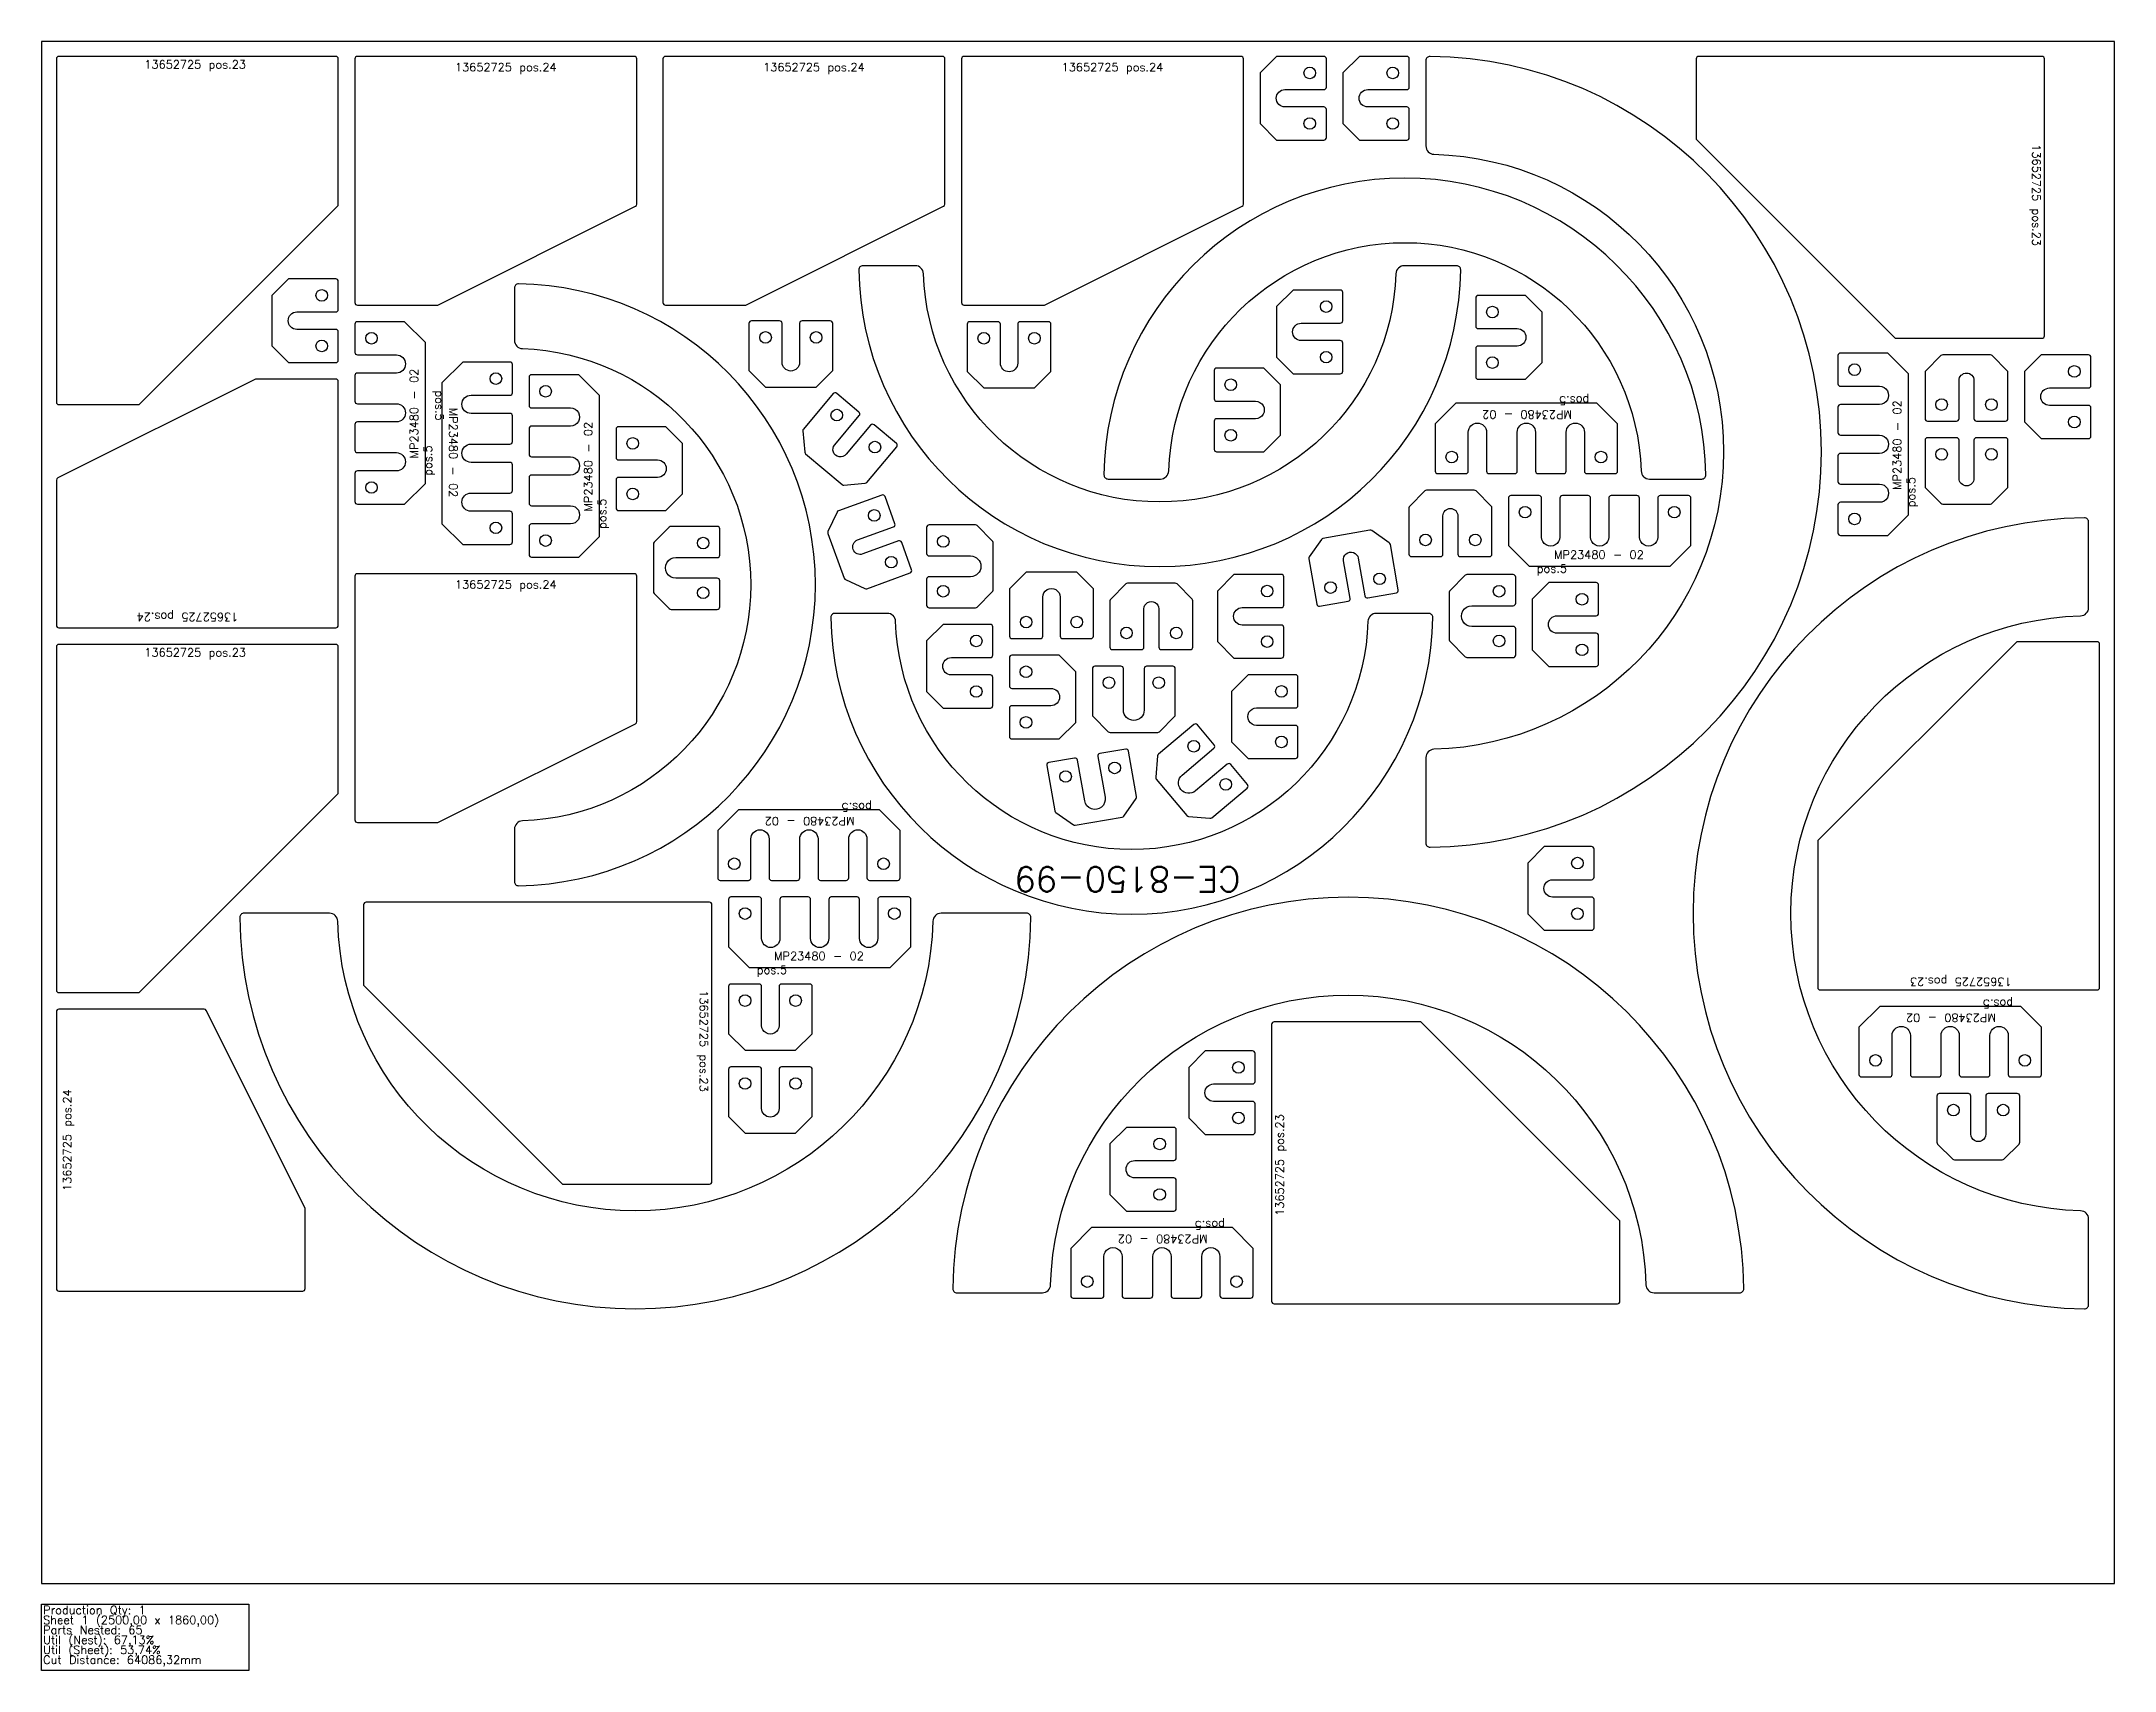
# Model space of a CAD drawing. Header units: millimetres. Extents: x 0 to 2500, y -105 to 1860.
import ezdxf

# ---------------------------------------------------------------- set-up
doc = ezdxf.new("R2010")
doc.units = ezdxf.units.MM
for name, color, linetype in [('13652725', 7, 'Continuous'), ('CE-8136-99', 7, 'Continuous'), ('CE-8150-99', 7, 'Continuous'), ('MP23480 - 01', 7, 'Continuous'), ('MP23480 - 02', 7, 'Continuous'), ('sheet', 24, 'Continuous'), ('Stats', 7, 'Continuous'), ('Texto', 7, 'Continuous')]:
    doc.layers.add(name, color=color, linetype=linetype)
doc.styles.get("Standard").update_dxf_attribs({"font": 'txt.shx'})

msp = doc.modelspace()

# ---------------------------------------------------------------- linework, layer by layer
at = {"layer": '13652725', "color": 32}
for points in [[(18, 1425, 0.414214), (21, 1422), (118, 1422), (358, 1662), (358, 1839, 0.414214), (355, 1842), (21, 1842, 0.414214), (18, 1839)], [(381, 1542), (478, 1542), (716.3, 1661.2, 0.284079), (718, 1663.9), (718, 1839, 0.414214), (715, 1842), (381, 1842, 0.414214), (378, 1839), (378, 1545, 0.414214)], [(752.5, 1542), (849.5, 1542), (1087.9, 1661.2, 0.284079), (1089.5, 1663.9), (1089.5, 1839, 0.414214), (1086.5, 1842), (752.5, 1842, 0.414214), (749.5, 1839), (749.5, 1545, 0.414214)], [(1112.5, 1542), (1209.5, 1542), (1447.9, 1661.2, 0.284079), (1449.5, 1663.9), (1449.5, 1839, 0.414214), (1446.5, 1842), (1112.5, 1842, 0.414214), (1109.5, 1839), (1109.5, 1545, 0.414214)], [(1998.5, 1842, 0.414214), (1995.5, 1839), (1995.5, 1742), (2235.5, 1502), (2412.5, 1502, 0.414214), (2415.5, 1505), (2415.5, 1839, 0.414214), (2412.5, 1842)], [(355, 1452.7), (258, 1452.7), (19.7, 1333.5, 0.284079), (18, 1330.9), (18, 1155.7, 0.414214), (21, 1152.7), (355, 1152.7, 0.414214), (358, 1155.7), (358, 1449.7, 0.414214)], [(381, 918), (478, 918), (716.3, 1037.1, 0.284079), (718, 1039.8), (718, 1215, 0.414214), (715, 1218), (381, 1218, 0.414214), (378, 1215), (378, 921, 0.414214)], [(18, 715.7, 0.414214), (21, 712.7), (118, 712.7), (358, 952.7), (358, 1129.7, 0.414214), (355, 1132.7), (21, 1132.7, 0.414214), (18, 1129.7)], [(2482, 1133, 0.414214), (2479, 1136), (2382, 1136), (2142, 896), (2142, 719, 0.414214), (2145, 716), (2479, 716, 0.414214), (2482, 719)], [(391.5, 821.7, 0.414214), (388.5, 818.7), (388.5, 721.7), (628.5, 481.7), (805.5, 481.7, 0.414214), (808.5, 484.7), (808.5, 818.7, 0.414214), (805.5, 821.7)], [(318, 355.7), (318, 452.7), (198.8, 691.1, 0.284079), (196.1, 692.7), (21, 692.7, 0.414214), (18, 689.7), (18, 355.7, 0.414214), (21, 352.7), (315, 352.7, 0.414214)], [(1900.5, 337.4, 0.414214), (1903.5, 340.4), (1903.5, 437.4), (1663.5, 677.4), (1486.5, 677.4, 0.414214), (1483.5, 674.4), (1483.5, 340.4, 0.414214), (1486.5, 337.4)]]:
    msp.add_lwpolyline(points, format="xyb", close=True, dxfattribs=at)
at = {"layer": 'CE-8136-99', "color": 32}
for points in [[(1669.5, 1733.9, 0.406297), (1679.2, 1723.9, -0.973257), (1679.2, 1006.2, 0.406297), (1669.5, 996.2), (1669.5, 893, 0.41732), (1674.6, 888, 0.989462), (1674.6, 1842, 0.41732), (1669.5, 1837)], [(2468.8, 439.5, 0.406297), (2459, 449.5, -0.973257), (2459, 1167.2, 0.406297), (2468.8, 1177.2), (2468.8, 1280.3, 0.41732), (2463.7, 1285.3, 0.989462), (2463.7, 331.4, 0.41732), (2468.8, 336.4)], [(1207, 350.7, 0.406297), (1217, 360.4, -0.973257), (1934.8, 360.4, 0.406297), (1944.8, 350.7), (2047.9, 350.7, 0.41732), (2052.9, 355.7, 0.989462), (1098.9, 355.7, 0.41732), (1103.9, 350.7)], [(1085, 808.5, 0.406297), (1075, 798.7, -0.973257), (357.3, 798.7, 0.406297), (347.3, 808.5), (244.2, 808.5, 0.41732), (239.2, 803.4, 0.989462), (1193.1, 803.4, 0.41732), (1188.1, 808.5)]]:
    msp.add_lwpolyline(points, format="xyb", close=True, dxfattribs=at)
at = {"layer": 'CE-8150-99', "color": 32}
for points in [[(1349.4, 1332.2, 0.404318), (1359.4, 1341.9, -0.966657), (1929.1, 1341.9, 0.404318), (1939.1, 1332.2), (2002.2, 1332.2, 0.41831), (2007.2, 1337.3, 0.98613), (1281.3, 1337.3, 0.41831), (1286.3, 1332.2)], [(1643.4, 1589.5, 0.404318), (1633.4, 1579.9, -0.966657), (1063.7, 1579.9, 0.404318), (1053.7, 1589.5), (990.6, 1589.5, 0.41831), (985.6, 1584.5, 0.98613), (1711.5, 1584.5, 0.41831), (1706.5, 1589.5)], [(570.3, 1499.5, 0.404318), (580, 1489.5, -0.966657), (580, 919.8, 0.404318), (570.3, 909.8), (570.3, 846.7, 0.41831), (575.4, 841.7, 0.98613), (575.4, 1567.6, 0.41831), (570.3, 1562.6)], [(1609.7, 1170.2, 0.404318), (1599.7, 1160.6, -0.966657), (1030, 1160.6, 0.404318), (1020, 1170.2), (956.9, 1170.2, 0.41831), (951.9, 1165.2, 0.98613), (1677.8, 1165.2, 0.41831), (1672.8, 1170.2)]]:
    msp.add_lwpolyline(points, format="xyb", close=True, dxfattribs=at)
at = {"layer": 'MP23480 - 01', "color": 32}
for points in [[(2330.5, 1405, 0.414214), (2333.5, 1402), (2368.5, 1402, 0.414214), (2371.5, 1405), (2371.5, 1460.8, 0.198912), (2370.6, 1462.9), (2352.4, 1481.1, 0.198912), (2350.3, 1482), (2292.8, 1482, 0.198912), (2290.6, 1481.1), (2272.4, 1462.9, 0.198912), (2271.5, 1460.8), (2271.5, 1405, 0.414214), (2274.5, 1402), (2309.5, 1402, 0.414214), (2312.5, 1405), (2312.5, 1451, -0.999951), (2330.5, 1451)], [(986.2, 1408.8, 0.414214), (985.8, 1413), (959, 1435.5, 0.414214), (954.7, 1435.2), (918.9, 1392.4, 0.198912), (918.2, 1390.2), (920.5, 1364.5, 0.198912), (921.5, 1362.5), (965.6, 1325.5, 0.198912), (967.8, 1324.9), (993.5, 1327.1, 0.198912), (995.5, 1328.2), (1031.4, 1370.9, 0.414214), (1031, 1375.1), (1004.2, 1397.6, 0.414214), (999.9, 1397.2), (970.4, 1362, -1.000037), (956.6, 1373.6)], [(2312.5, 1379, 0.414214), (2309.5, 1382), (2274.5, 1382, 0.414214), (2271.5, 1379), (2271.5, 1323.2, 0.198912), (2272.4, 1321.1), (2290.6, 1302.9, 0.198912), (2292.8, 1302), (2350.3, 1302, 0.198912), (2352.4, 1302.9), (2370.6, 1321.1, 0.198912), (2371.5, 1323.2), (2371.5, 1379, 0.414214), (2368.5, 1382), (2333.5, 1382, 0.414214), (2330.5, 1379), (2330.5, 1333, -0.999979), (2312.5, 1333)], [(1027.5, 1274.4, 0.414214), (1029.3, 1278.3), (1017.3, 1311.1, 0.414214), (1013.4, 1312.9), (961.1, 1293.9, 0.198912), (959.4, 1292.3), (948.5, 1268.9, 0.198912), (948.4, 1266.6), (968, 1212.6, 0.198912), (969.6, 1210.9), (993, 1200, 0.198912), (995.3, 1199.9), (1047.6, 1219, 0.414214), (1049.4, 1222.8), (1037.5, 1255.7, 0.414214), (1033.6, 1257.5), (990.4, 1241.8, -0.999927), (984.2, 1258.7)], [(1708.1, 1241.7, 0.414214), (1711.1, 1238.7), (1746.1, 1238.7, 0.414214), (1749.1, 1241.7), (1749.1, 1297.4, 0.198912), (1748.2, 1299.6), (1730, 1317.8, 0.198912), (1727.9, 1318.7), (1670.3, 1318.7, 0.198912), (1668.2, 1317.8), (1650, 1299.6, 0.198912), (1649.1, 1297.4), (1649.1, 1241.7, 0.414214), (1652.1, 1238.7), (1687.1, 1238.7, 0.414214), (1690.1, 1241.7), (1690.1, 1287.7, -0.999962), (1708.1, 1287.7)], [(765, 1212.5, -1.000008), (765, 1237.5), (815, 1237.5, 0.414214), (818, 1240.5), (818, 1272, 0.414214), (815, 1275), (759.2, 1275, 0.198912), (757.1, 1274.2), (738.9, 1255.9, 0.198912), (738, 1253.8), (738, 1196.3, 0.198912), (738.9, 1194.2), (757.1, 1175.9, 0.198912), (759.2, 1175), (815, 1175, 0.414214), (818, 1178), (818, 1209.5, 0.414214), (815, 1212.5)], [(1120.5, 1239.4, -0.999947), (1120.5, 1214.4), (1070.5, 1214.4, 0.414214), (1067.5, 1211.4), (1067.5, 1179.9, 0.414214), (1070.5, 1176.9), (1126.3, 1176.9, 0.198912), (1128.4, 1177.8), (1146.6, 1196, 0.198912), (1147.5, 1198.1), (1147.5, 1255.7, 0.198912), (1146.6, 1257.8), (1128.4, 1276, 0.198912), (1126.3, 1276.9), (1070.5, 1276.9, 0.414214), (1067.5, 1273.9), (1067.5, 1242.4, 0.414214), (1070.5, 1239.4)], [(1596, 1191.4, 0.414214), (1599.4, 1188.9), (1633.9, 1195, 0.414214), (1636.3, 1198.5), (1626.7, 1253.4, 0.198912), (1625.4, 1255.3), (1604.3, 1270.1, 0.198912), (1602, 1270.6), (1545.4, 1260.6, 0.198912), (1543.5, 1259.4), (1528.7, 1238.3, 0.198912), (1528.2, 1236), (1537.9, 1181.1, 0.414214), (1541.3, 1178.7), (1575.8, 1184.8, 0.414214), (1578.2, 1188.2), (1570.2, 1233.5, -1.000039), (1588, 1236.7)], [(1347.5, 1129.5, 0.414214), (1350.5, 1126.5), (1385.5, 1126.5, 0.414214), (1388.5, 1129.5), (1388.5, 1185.3, 0.198912), (1387.6, 1187.4), (1369.4, 1205.6, 0.198912), (1367.3, 1206.5), (1309.7, 1206.5, 0.198912), (1307.6, 1205.6), (1289.4, 1187.4, 0.198912), (1288.5, 1185.3), (1288.5, 1129.5, 0.414214), (1291.5, 1126.5), (1326.5, 1126.5, 0.414214), (1329.5, 1129.5), (1329.5, 1175.5, -1.00005), (1347.5, 1175.5)], [(1724.8, 1154.4, -1.000008), (1724.8, 1179.4), (1774.8, 1179.4, 0.414214), (1777.8, 1182.4), (1777.8, 1213.9, 0.414214), (1774.8, 1216.9), (1719.1, 1216.9, 0.198912), (1717, 1216.1), (1698.7, 1197.8, 0.198912), (1697.8, 1195.7), (1697.8, 1138.2, 0.198912), (1698.7, 1136.1), (1717, 1117.8, 0.198912), (1719.1, 1116.9), (1774.8, 1116.9, 0.414214), (1777.8, 1119.9), (1777.8, 1151.4, 0.414214), (1774.8, 1154.4)], [(1329.8, 1053.5, -0.999964), (1304.8, 1053.5), (1304.8, 1103.5, 0.414214), (1301.8, 1106.5), (1270.3, 1106.5, 0.414214), (1267.3, 1103.5), (1267.3, 1047.8, 0.198912), (1268.2, 1045.6), (1286.4, 1027.4, 0.198912), (1288.6, 1026.5), (1346.1, 1026.5, 0.198912), (1348.2, 1027.4), (1366.4, 1045.6, 0.198912), (1367.3, 1047.8), (1367.3, 1103.5, 0.414214), (1364.3, 1106.5), (1332.8, 1106.5, 0.414214), (1329.8, 1103.5)], [(1391.6, 956.1, -0.999962), (1375.6, 975.2), (1413.9, 1007.4, 0.414214), (1414.2, 1011.6), (1394, 1035.7, 0.414214), (1389.8, 1036.1), (1347, 1000.3, 0.198912), (1346, 998.2), (1343.7, 972.5, 0.198912), (1344.4, 970.3), (1381.4, 926.3, 0.198912), (1383.4, 925.2), (1409.1, 923, 0.198912), (1411.3, 923.7), (1454, 959.5, 0.414214), (1454.4, 963.7), (1434.2, 987.9, 0.414214), (1429.9, 988.2)], [(1282.7, 948.3, -1.00004), (1258.1, 943.9), (1249.4, 993.2, 0.414214), (1245.9, 995.6), (1214.9, 990.1, 0.414214), (1212.5, 986.7), (1222.1, 931.8, 0.198912), (1223.4, 929.8), (1244.5, 915, 0.198912), (1246.7, 914.5), (1303.4, 924.5, 0.198912), (1305.3, 925.7), (1320.1, 946.9, 0.198912), (1320.6, 949.1), (1310.9, 1004, 0.414214), (1307.5, 1006.5), (1276.4, 1001, 0.414214), (1274, 997.5)], [(2326.7, 588, 0.414214), (2323.7, 591), (2288.7, 591, 0.414214), (2285.7, 588), (2285.7, 532.2, 0.198912), (2286.6, 530.1), (2304.9, 511.9, 0.198912), (2307, 511), (2364.5, 511, 0.198912), (2366.6, 511.9), (2384.9, 530.1, 0.198912), (2385.7, 532.2), (2385.7, 588, 0.414214), (2382.7, 591), (2347.7, 591, 0.414214), (2344.7, 588), (2344.7, 542, -1.000066), (2326.7, 542)]]:
    msp.add_lwpolyline(points, format="xyb", close=True, dxfattribs=at)
for centre in [(2291.5, 1422), (2351.5, 1422), (959.1, 1409.3), (1005.1, 1370.7), (2291.5, 1362), (2351.5, 1362), (1004.3, 1288.3), (798, 1255), (1087.5, 1256.9), (1669.1, 1258.7), (1729.1, 1258.7), (1024.8, 1231.9), (798, 1195), (1087.5, 1196.9), (1554.6, 1201.3), (1613.7, 1211.8), (1757.8, 1196.9), (1308.5, 1146.5), (1368.5, 1146.5), (1757.8, 1136.9), (1287.3, 1086.5), (1347.3, 1086.5), (1389.6, 1009.9), (1235.1, 973.4), (1294.2, 983.8), (1428.2, 963.9), (2305.7, 571), (2365.7, 571)]:
    msp.add_circle(centre, 7, dxfattribs=at)
at = {"layer": 'MP23480 - 02', "color": 32}
for points in [[(1499.5, 1802), (1546.5, 1802, 0.414214), (1549.5, 1805), (1549.5, 1839, 0.414214), (1546.5, 1842), (1489.5, 1842), (1469.5, 1822), (1469.5, 1761), (1489.5, 1741), (1546.5, 1741, 0.414214), (1549.5, 1744), (1549.5, 1778, 0.414214), (1546.5, 1781), (1499.5, 1781, -0.999942)], [(1599.5, 1802), (1646.5, 1802, 0.414214), (1649.5, 1805), (1649.5, 1839, 0.414214), (1646.5, 1842), (1589.5, 1842), (1569.5, 1822), (1569.5, 1761), (1589.5, 1741), (1646.5, 1741, 0.414214), (1649.5, 1744), (1649.5, 1778, 0.414214), (1646.5, 1781), (1599.5, 1781, -0.999939)], [(308, 1533.7), (355, 1533.7, 0.414214), (358, 1536.7), (358, 1570.7, 0.414214), (355, 1573.7), (298, 1573.7), (278, 1553.7), (278, 1492.7), (298, 1472.7), (355, 1472.7, 0.414214), (358, 1475.7), (358, 1509.7, 0.414214), (355, 1512.7), (308, 1512.7, -0.999969)], [(1519.3, 1520.2), (1566.3, 1520.2, 0.414214), (1569.3, 1523.2), (1569.3, 1557.2, 0.414214), (1566.3, 1560.2), (1509.3, 1560.2), (1489.3, 1540.2), (1489.3, 1479.2), (1509.3, 1459.2), (1566.3, 1459.2, 0.414214), (1569.3, 1462.2), (1569.3, 1496.2, 0.414214), (1566.3, 1499.2), (1519.3, 1499.2, -0.999961)], [(1779.7, 1492.6), (1732.7, 1492.6, 0.414214), (1729.7, 1489.6), (1729.7, 1455.6, 0.414214), (1732.7, 1452.6), (1789.7, 1452.6), (1809.7, 1472.6), (1809.7, 1533.6), (1789.7, 1553.6), (1732.7, 1553.6, 0.414214), (1729.7, 1550.6), (1729.7, 1516.6, 0.414214), (1732.7, 1513.6), (1779.7, 1513.6, -0.999969)], [(428, 1364, -0.999957), (428, 1342), (381, 1342, 0.414214), (378, 1339), (378, 1305, 0.414214), (381, 1302), (438, 1302), (463, 1327), (463, 1497), (438, 1522), (381, 1522, 0.414214), (378, 1519), (378, 1485, 0.414214), (381, 1482), (428, 1482, -0.999957), (428, 1460), (381, 1460, 0.414214), (378, 1457), (378, 1426, 0.414214), (381, 1423), (428, 1423, -0.999958), (428, 1401), (381, 1401, 0.414214), (378, 1398), (378, 1367, 0.414214), (381, 1364)], [(893.2, 1473), (893.2, 1520, 0.414214), (890.2, 1523), (856.2, 1523, 0.414214), (853.2, 1520), (853.2, 1463), (873.2, 1443), (934.2, 1443), (954.2, 1463), (954.2, 1520, 0.414214), (951.2, 1523), (917.2, 1523, 0.414214), (914.2, 1520), (914.2, 1473, -0.999953)], [(1156.4, 1472), (1156.4, 1519, 0.414214), (1153.4, 1522), (1119.4, 1522, 0.414214), (1116.4, 1519), (1116.4, 1462), (1136.4, 1442), (1197.4, 1442), (1217.4, 1462), (1217.4, 1519, 0.414214), (1214.4, 1522), (1180.4, 1522, 0.414214), (1177.4, 1519), (1177.4, 1472, -0.999966)], [(2216.5, 1326.1, -1.000039), (2216.5, 1304.1), (2169.5, 1304.1, 0.414214), (2166.5, 1301.1), (2166.5, 1267.1, 0.414214), (2169.5, 1264.1), (2226.5, 1264.1), (2251.5, 1289.1), (2251.5, 1459.1), (2226.5, 1484.1), (2169.5, 1484.1, 0.414214), (2166.5, 1481.1), (2166.5, 1447.1, 0.414214), (2169.5, 1444.1), (2216.5, 1444.1, -1.000039), (2216.5, 1422.1), (2169.5, 1422.1, 0.414214), (2166.5, 1419.1), (2166.5, 1388.1, 0.414214), (2169.5, 1385.1), (2216.5, 1385.1, -1.000039), (2216.5, 1363.1), (2169.5, 1363.1, 0.414214), (2166.5, 1360.1), (2166.5, 1329.1, 0.414214), (2169.5, 1326.1)], [(2421.5, 1442), (2468.5, 1442, 0.414214), (2471.5, 1445), (2471.5, 1479, 0.414214), (2468.5, 1482), (2411.5, 1482), (2391.5, 1462), (2391.5, 1401), (2411.5, 1381), (2468.5, 1381, 0.414214), (2471.5, 1384), (2471.5, 1418, 0.414214), (2468.5, 1421), (2421.5, 1421, -0.999992)], [(518, 1411.3, -0.999954), (518, 1433.3), (565, 1433.3, 0.414214), (568, 1436.3), (568, 1470.3, 0.414214), (565, 1473.3), (508, 1473.3), (483, 1448.3), (483, 1278.3), (508, 1253.3), (565, 1253.3, 0.414214), (568, 1256.3), (568, 1290.3, 0.414214), (565, 1293.3), (518, 1293.3, -0.999954), (518, 1315.3), (565, 1315.3, 0.414214), (568, 1318.3), (568, 1349.3, 0.414214), (565, 1352.3), (518, 1352.3, -0.999954), (518, 1374.3), (565, 1374.3, 0.414214), (568, 1377.3), (568, 1408.3, 0.414214), (565, 1411.3)], [(638, 1300, -1.00001), (638, 1278), (591, 1278, 0.414214), (588, 1275), (588, 1241, 0.414214), (591, 1238), (648, 1238), (673, 1263), (673, 1433), (648, 1458), (591, 1458, 0.414214), (588, 1455), (588, 1421, 0.414214), (591, 1418), (638, 1418, -1.00001), (638, 1396), (591, 1396, 0.414214), (588, 1393), (588, 1362, 0.414214), (591, 1359), (638, 1359, -1.00001), (638, 1337), (591, 1337, 0.414214), (588, 1334), (588, 1303, 0.414214), (591, 1300)], [(1464.2, 1405), (1417.2, 1405, 0.414214), (1414.2, 1402), (1414.2, 1368, 0.414214), (1417.2, 1365), (1474.2, 1365), (1494.2, 1385), (1494.2, 1446), (1474.2, 1466), (1417.2, 1466, 0.414214), (1414.2, 1463), (1414.2, 1429, 0.414214), (1417.2, 1426), (1464.2, 1426, -1.000035)], [(1838.7, 1388.7, -0.999979), (1860.7, 1388.7), (1860.7, 1341.7, 0.414214), (1863.7, 1338.7), (1897.7, 1338.7, 0.414214), (1900.7, 1341.7), (1900.7, 1398.7), (1875.7, 1423.7), (1705.7, 1423.7), (1680.7, 1398.7), (1680.7, 1341.7, 0.414214), (1683.7, 1338.7), (1717.7, 1338.7, 0.414214), (1720.7, 1341.7), (1720.7, 1388.7, -0.999979), (1742.7, 1388.7), (1742.7, 1341.7, 0.414214), (1745.7, 1338.7), (1776.7, 1338.7, 0.414214), (1779.7, 1341.7), (1779.7, 1388.7, -0.99998), (1801.7, 1388.7), (1801.7, 1341.7, 0.414214), (1804.7, 1338.7), (1835.7, 1338.7, 0.414214), (1838.7, 1341.7)], [(743, 1334.2), (696, 1334.2, 0.414214), (693, 1331.2), (693, 1297.2, 0.414214), (696, 1294.2), (753, 1294.2), (773, 1314.2), (773, 1375.2), (753, 1395.2), (696, 1395.2, 0.414213), (693, 1392.2), (693, 1358.2, 0.414214), (696, 1355.2), (743, 1355.2, -0.999953)], [(1831.1, 1262.2, -1.00002), (1809.1, 1262.2), (1809.1, 1309.2, 0.414214), (1806.1, 1312.2), (1772.1, 1312.2, 0.414214), (1769.1, 1309.2), (1769.1, 1252.2), (1794.1, 1227.2), (1964.1, 1227.2), (1989.1, 1252.2), (1989.1, 1309.2, 0.414214), (1986.1, 1312.2), (1952.1, 1312.2, 0.414214), (1949.1, 1309.2), (1949.1, 1262.2, -1.00002), (1927.1, 1262.2), (1927.1, 1309.2, 0.414214), (1924.1, 1312.2), (1893.1, 1312.2, 0.414214), (1890.1, 1309.2), (1890.1, 1262.2, -1.000021), (1868.1, 1262.2), (1868.1, 1309.2, 0.414214), (1865.1, 1312.2), (1834.1, 1312.2, 0.414214), (1831.1, 1309.2)], [(1228.5, 1189.7), (1228.5, 1142.7, 0.414214), (1231.5, 1139.7), (1265.5, 1139.7, 0.414214), (1268.5, 1142.7), (1268.5, 1199.7), (1248.5, 1219.7), (1187.5, 1219.7), (1167.5, 1199.7), (1167.5, 1142.7, 0.414214), (1170.5, 1139.7), (1204.5, 1139.7, 0.414214), (1207.5, 1142.7), (1207.5, 1189.7, -1.000039)], [(1448.1, 1177.1), (1495.1, 1177.1, 0.414214), (1498.1, 1180.1), (1498.1, 1214.1, 0.414214), (1495.1, 1217.1), (1438.1, 1217.1), (1418.1, 1197.1), (1418.1, 1136.1), (1438.1, 1116.1), (1495.1, 1116.1, 0.414214), (1498.1, 1119.1), (1498.1, 1153.1, 0.414214), (1495.1, 1156.1), (1448.1, 1156.1, -0.999961)], [(1827.8, 1167.2), (1874.8, 1167.2, 0.414214), (1877.8, 1170.2), (1877.8, 1204.2, 0.414214), (1874.8, 1207.2), (1817.8, 1207.2), (1797.8, 1187.2), (1797.8, 1126.2), (1817.8, 1106.2), (1874.8, 1106.2, 0.414214), (1877.8, 1109.2), (1877.8, 1143.2, 0.414214), (1874.8, 1146.2), (1827.8, 1146.2, -0.999958)], [(1097.3, 1116.9), (1144.3, 1116.9, 0.414214), (1147.3, 1119.9), (1147.3, 1153.9, 0.414214), (1144.3, 1156.9), (1087.3, 1156.9), (1067.3, 1136.9), (1067.3, 1075.9), (1087.3, 1055.9), (1144.3, 1055.9, 0.414214), (1147.3, 1058.9), (1147.3, 1092.9, 0.414214), (1144.3, 1095.9), (1097.3, 1095.9, -0.999939)], [(1217.3, 1058.7), (1170.3, 1058.7, 0.414214), (1167.3, 1055.7), (1167.3, 1021.7, 0.414214), (1170.3, 1018.7), (1227.3, 1018.7), (1247.3, 1038.7), (1247.3, 1099.7), (1227.3, 1119.7), (1170.3, 1119.7, 0.414214), (1167.3, 1116.7), (1167.3, 1082.7, 0.414214), (1170.3, 1079.7), (1217.3, 1079.7, -0.999966)], [(1465.3, 1056.1), (1512.3, 1056.1, 0.414214), (1515.3, 1059.1), (1515.3, 1093.1, 0.414214), (1512.3, 1096.1), (1455.3, 1096.1), (1435.3, 1076.1), (1435.3, 1015.1), (1455.3, 995.1), (1512.3, 995.1, 0.414214), (1515.3, 998.1), (1515.3, 1032.1, 0.414214), (1512.3, 1035.1), (1465.3, 1035.1, -1.000039)], [(973.5, 898.1, -0.999985), (995.5, 898.1), (995.5, 851.1, 0.414214), (998.5, 848.1), (1032.5, 848.1, 0.414214), (1035.5, 851.1), (1035.5, 908.1), (1010.5, 933.1), (840.5, 933.1), (815.5, 908.1), (815.5, 851.1, 0.414214), (818.5, 848.1), (852.5, 848.1, 0.414214), (855.5, 851.1), (855.5, 898.1, -0.999985), (877.5, 898.1), (877.5, 851.1, 0.414214), (880.5, 848.1), (911.5, 848.1, 0.414214), (914.5, 851.1), (914.5, 898.1, -0.999985), (936.5, 898.1), (936.5, 851.1, 0.414214), (939.5, 848.1), (970.5, 848.1, 0.414214), (973.5, 851.1)], [(1822.3, 848.9), (1869.3, 848.9, 0.414214), (1872.3, 851.9), (1872.3, 885.9, 0.414214), (1869.3, 888.9), (1812.3, 888.9), (1792.3, 868.9), (1792.3, 807.9), (1812.3, 787.9), (1869.3, 787.9, 0.414214), (1872.3, 790.9), (1872.3, 824.9, 0.414214), (1869.3, 827.9), (1822.3, 827.9, -0.999975)], [(890.5, 778.1, -0.999956), (868.5, 778.1), (868.5, 825.1, 0.414214), (865.5, 828.1), (831.5, 828.1, 0.414214), (828.5, 825.1), (828.5, 768.1), (853.5, 743.1), (1023.5, 743.1), (1048.5, 768.1), (1048.5, 825.1, 0.414214), (1045.5, 828.1), (1011.5, 828.1, 0.414214), (1008.5, 825.1), (1008.5, 778.1, -0.999956), (986.5, 778.1), (986.5, 825.1, 0.414214), (983.5, 828.1), (952.5, 828.1, 0.414214), (949.5, 825.1), (949.5, 778.1, -0.999956), (927.5, 778.1), (927.5, 825.1, 0.414214), (924.5, 828.1), (893.5, 828.1, 0.414214), (890.5, 825.1)], [(868.5, 673.1), (868.5, 720.1, 0.414214), (865.5, 723.1), (831.5, 723.1, 0.414214), (828.5, 720.1), (828.5, 663.1), (848.5, 643.1), (909.5, 643.1), (929.5, 663.1), (929.5, 720.1, 0.414214), (926.5, 723.1), (892.5, 723.1, 0.414214), (889.5, 720.1), (889.5, 673.1, -1.000035)], [(2349.8, 661, -0.999938), (2371.8, 661), (2371.8, 614, 0.414214), (2374.8, 611), (2408.8, 611, 0.414214), (2411.8, 614), (2411.8, 671), (2386.8, 696), (2216.8, 696), (2191.8, 671), (2191.8, 614, 0.414214), (2194.8, 611), (2228.8, 611, 0.414214), (2231.8, 614), (2231.8, 661, -0.999938), (2253.8, 661), (2253.8, 614, 0.414214), (2256.8, 611), (2287.8, 611, 0.414214), (2290.8, 614), (2290.8, 661, -0.999938), (2312.8, 661), (2312.8, 614, 0.414214), (2315.8, 611), (2346.8, 611, 0.414214), (2349.8, 614)], [(1413.5, 602.5), (1460.5, 602.5, 0.414214), (1463.5, 605.5), (1463.5, 639.5, 0.414214), (1460.5, 642.5), (1403.5, 642.5), (1383.5, 622.5), (1383.5, 561.5), (1403.5, 541.5), (1460.5, 541.5, 0.414214), (1463.5, 544.5), (1463.5, 578.5, 0.414214), (1460.5, 581.5), (1413.5, 581.5, -0.999942)], [(868.5, 573.1), (868.5, 620.1, 0.414214), (865.5, 623.1), (831.5, 623.1, 0.414214), (828.5, 620.1), (828.5, 563.1), (848.5, 543.1), (909.5, 543.1), (929.5, 563.1), (929.5, 620.1, 0.414214), (926.5, 623.1), (892.5, 623.1, 0.414214), (889.5, 620.1), (889.5, 573.1, -0.999992)], [(1318.5, 510.2), (1365.5, 510.2, 0.414214), (1368.5, 513.2), (1368.5, 547.2, 0.414214), (1365.5, 550.2), (1308.5, 550.2), (1288.5, 530.2), (1288.5, 469.2), (1308.5, 449.2), (1365.5, 449.2, 0.414214), (1368.5, 452.2), (1368.5, 486.2, 0.414214), (1365.5, 489.2), (1318.5, 489.2, -0.999975)], [(1399.2, 394.2, -1.000048), (1421.2, 394.2), (1421.2, 347.2, 0.414214), (1424.2, 344.2), (1458.2, 344.2, 0.414214), (1461.2, 347.2), (1461.2, 404.2), (1436.2, 429.2), (1266.2, 429.2), (1241.2, 404.2), (1241.2, 347.2, 0.414214), (1244.2, 344.2), (1278.2, 344.2, 0.414214), (1281.2, 347.2), (1281.2, 394.2, -1.000048), (1303.2, 394.2), (1303.2, 347.2, 0.414214), (1306.2, 344.2), (1337.2, 344.2, 0.414214), (1340.2, 347.2), (1340.2, 394.2, -1.000048), (1362.2, 394.2), (1362.2, 347.2, 0.414214), (1365.2, 344.2), (1396.2, 344.2, 0.414214), (1399.2, 347.2)]]:
    msp.add_lwpolyline(points, format="xyb", close=True, dxfattribs=at)
for centre in [(1529.5, 1822), (1629.5, 1822), (1529.5, 1761), (1629.5, 1761), (338, 1553.7), (1549.3, 1540.2), (1749.7, 1533.6), (398, 1502), (873.2, 1503), (934.2, 1503), (1136.4, 1502), (1197.4, 1502), (338, 1492.7), (1549.3, 1479.2), (1749.7, 1472.6), (548, 1453.3), (1434.2, 1446), (2186.5, 1464.1), (2451.5, 1462), (608, 1438), (2451.5, 1401), (713, 1375.2), (1434.2, 1385), (1700.7, 1358.7), (1880.7, 1358.7), (398, 1322), (713, 1314.2), (548, 1273.3), (1789.1, 1292.2), (1969.1, 1292.2), (2186.5, 1284.1), (608, 1258), (1478.1, 1197.1), (1857.8, 1187.2), (1187.5, 1159.7), (1248.5, 1159.7), (1127.3, 1136.9), (1478.1, 1136.1), (1857.8, 1126.2), (1187.3, 1099.7), (1127.3, 1075.9), (1495.3, 1076.1), (1187.3, 1038.7), (1495.3, 1015.1), (835.5, 868.1), (1015.5, 868.1), (1852.3, 868.9), (848.5, 808.1), (1028.5, 808.1), (1852.3, 807.9), (848.5, 703.1), (909.5, 703.1), (1443.5, 622.5), (2211.8, 631), (2391.8, 631), (848.5, 603.1), (909.5, 603.1), (1443.5, 561.5), (1348.5, 530.2), (1348.5, 469.2), (1261.2, 364.2), (1441.2, 364.2)]:
    msp.add_circle(centre, 7, dxfattribs=at)
at = {"layer": 'sheet', "color": 7}
msp.add_lwpolyline([(0, 0), (2500, 0), (2500, 1860), (0, 1860)], close=True, dxfattribs=at)
at = {"layer": 'Stats', "color": 151}
msp.add_lwpolyline([(0, -25), (250, -25), (250, -105), (0, -105), (0, -25)], close=True, dxfattribs=at)

# ---------------------------------------------------------------- texts
at = {"layer": 'Stats', "color": 60}
for s, p in [('Sheet 1 (2500,00 x 1860,00)', (2, -49)), ('Production Qty: 1', (2, -37)), ('Parts Nested: 65', (2, -61)), ('Util (Nest): 67,13%', (2, -73)), ('Util (Sheet): 53,74%', (2, -85)), ('Cut Distance: 64086,32mm', (2, -97))]:
    msp.add_text(s, height=10, dxfattribs=at).set_placement(p)
at = {"layer": 'Texto', "color": 32, "char_height": 10, "attachment_point": 1}
for s, insert, width in [('13652725 pos.23', (124.1, 1837.3), 122.875), ('13652725 pos.24', (498.7, 1834), 122.875), ('13652725 pos.24', (870.3, 1834), 122.875), ('13652725 pos.24', (1230.3, 1834), 122.875), ('{\\W2.326913; }MP23480 - 02 pos.5', (1803.3, 1245.9), 142.278), ('13652725 pos.24', (498.7, 1210), 122.875), ('13652725 pos.23', (124.1, 1128), 122.875), ('{\\W2.326913; }MP23480 - 02 pos.5', (862.7, 761.8), 142.278)]:
    msp.add_mtext(s, dxfattribs=dict(at, insert=insert, width=width))
at = {"layer": 'Texto', "color": 32, "attachment_point": 1}
for s, insert, char_height, width, rotation in [('13652725 pos.23', (2410.8, 1735.9), 10, 122.875, 270), ('{\\W2.326913; }MP23480 - 02 pos.5', (444.3, 1336.2), 10, 142.278, 90), ('{\\W2.326913; }MP23480 - 02 pos.5', (501.7, 1439.1), 10, 142.278, 270), ('{\\W2.326913; }MP23480 - 02 pos.5', (1866.5, 1405), 10, 142.278, 180), ('{\\W2.326913; }MP23480 - 02 pos.5', (2232.8, 1298.2), 10, 142.278, 90), ('{\\W2.326913; }MP23480 - 02 pos.5', (654.3, 1272.1), 10, 142.278, 90), ('13652725 pos.24', (237.3, 1160.7), 10, 122.875, 180), ('{\\W2.326913; }MP23480 - 02 pos.5', (1001.3, 914.5), 10, 142.278, 180), ('{\\W1.661382; }CE-8150-99', (1445.8, 834.4), 30, 260.743, 180), ('13652725 pos.23', (2375.9, 720.7), 10, 122.875, 180), ('13652725 pos.23', (803.8, 715.6), 10, 122.875, 270), ('{\\W2.326913; }MP23480 - 02 pos.5', (2377.6, 677.3), 10, 142.278, 180), ('13652725 pos.24', (26, 473.5), 10, 122.875, 90), ('13652725 pos.23', (1488.2, 443.5), 10, 122.875, 90), ('{\\W2.326913; }MP23480 - 02 pos.5', (1427.1, 410.5), 10, 142.278, 180)]:
    msp.add_mtext(s, dxfattribs=dict(at, insert=insert, char_height=char_height, width=width, rotation=rotation))

doc.saveas('drawing.dxf')
